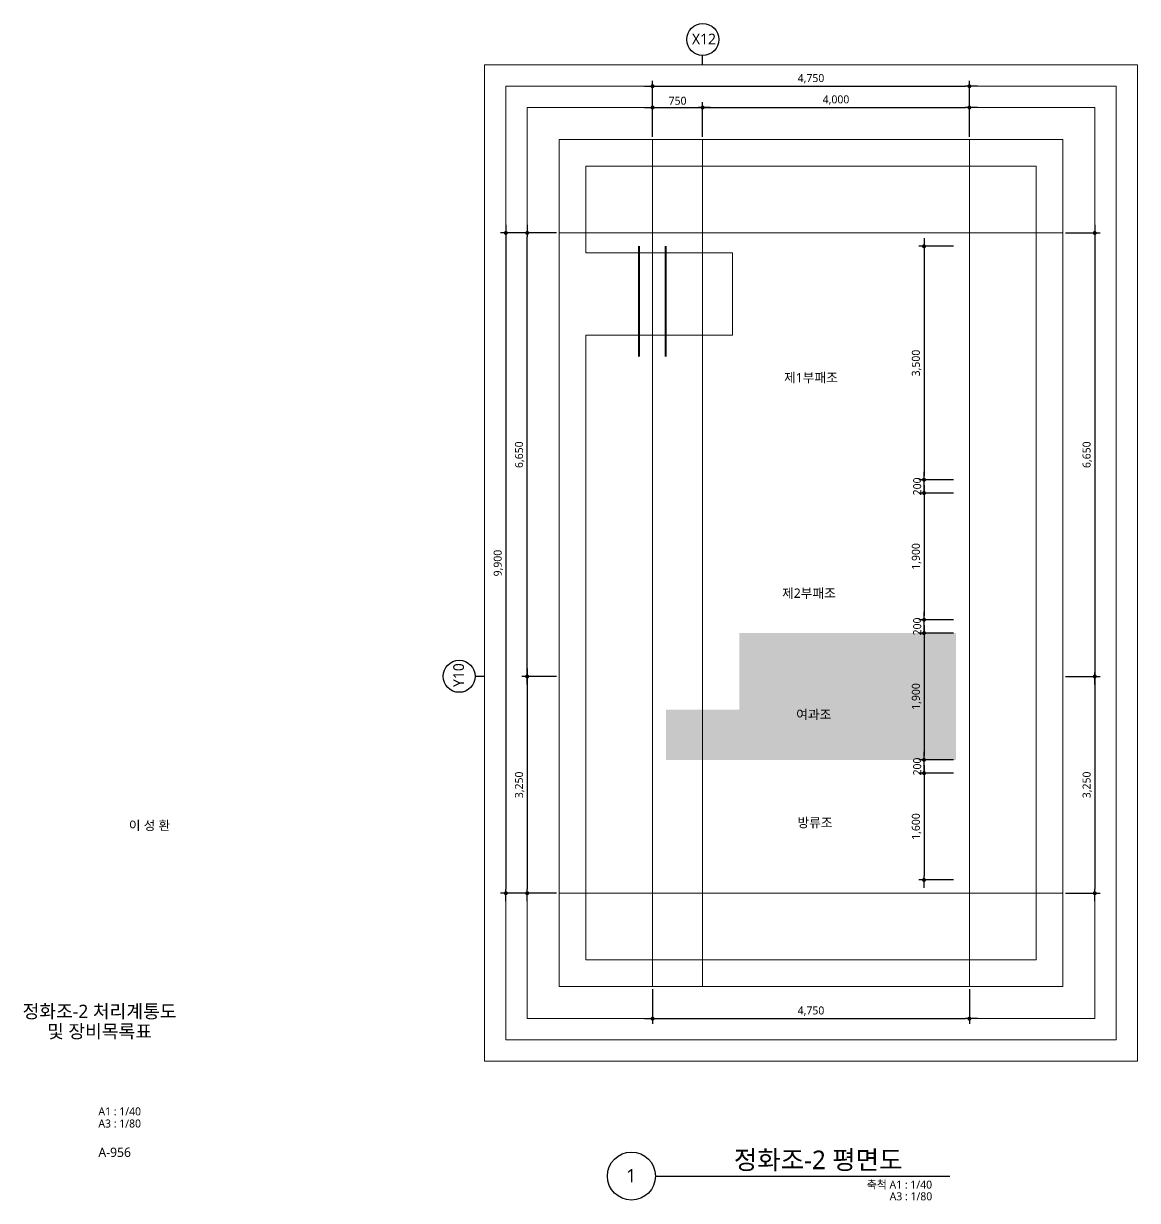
# Model space of a CAD drawing. Header units: millimetres. Extents: x 169673 to 334584, y 156879 to 224061.
# Drawn here: x 197903 to 214605, y 157254 to 174900 of the extents above; entities that cross this region are included whole.
import ezdxf
from ezdxf.enums import TextEntityAlignment as Align

# ---------------------------------------------------------------- set-up
doc = ezdxf.new("R2010")
doc.units = ezdxf.units.MM
doc.header["$LTSCALE"] = 40
doc.header["$MEASUREMENT"] = 0
doc.linetypes.add('CEN', pattern=[62, 60, -1, 0, -1])
doc.layers.get('0').update_dxf_attribs({"linetype": 'CONTINUOUS'})
for name, color, linetype, lineweight in [('A-AXIS-BUBL', 7, 'CONTINUOUS', 25), ('A-AXIS-LINE', 1, 'CEN', 15), ('A-BORD-TEXT', 3, 'CONTINUOUS', 25), ('A-CONC-LIN1', 2, 'CONTINUOUS', 40), ('A-MKXX-NAME', 3, 'CONTINUOUS', 25), ('A-XXXX-HATC', 8, 'CONTINUOUS', 18), ('A-XXXX-SYMB', 7, 'CONTINUOUS', 25), ('A-XXXX-TXT1', 3, 'CONTINUOUS', 25)]:
    doc.layers.add(name, color=color, linetype=linetype, lineweight=lineweight)
doc.layers.add('A-DIMS', color=7, linetype='CONTINUOUS')
doc.layers.add('A-XXXX-TXT2', color=3, linetype='CONTINUOUS')
doc.layers.add('A-XXXX-NPLT', color=144, linetype='CONTINUOUS', lineweight=15, plot=False)
doc.styles.add('HY울릉도L', font='')
doc.styles.add('맑은고딕', font='malgun.ttf')
doc.styles.get('HY울릉도L').set_extended_font_data('HYwulM')
doc.dimstyles.new('CDIM', dxfattribs={"dimtxt": 3, "dimasz": 1.5, "dimexe": 2, "dimexo": 1, "dimgap": 1, "dimtad": 1, "dimdec": 0, "dimrnd": 0.5, "dimzin": 0, "dimdsep": 32, "dimlunit": 6, "dimtxsty": 'HY울릉도L', "dimblk1": '_CIDOT', "dimblk2": '_CIDOT', "dimsah": 1, "dimcen": 5.5, "dimclrd": 2, "dimclre": 2, "dimclrt": 7, "dimadec": 0, "dimazin": 0, "dimtfac": 1, "dimtdec": 0, "dimtix": 1, "dimtmove": 2, "dimatfit": 1, "dimldrblk": '_CIDOT', "dimfxl": 1, "dimtolj": 1, "dimtzin": 0, "dimlwd": -1, "dimarcsym": 0})

# ---------------------------------------------------------------- blocks, each defined once
blk = doc.blocks.new('_CIDOT')
at = {"color": 0, "linetype": 'ByBlock'}
blk.add_line((2, 0), (-1, 0), dxfattribs=at)
at = {"color": 0, "linetype": 'ByBlock', "const_width": 0.5}
blk.add_lwpolyline([(-0.25, 0, 1), (0.25, 0, 1)], format="xyb", close=True, dxfattribs=at)
blk = doc.blocks.new('*D75')
at = {"layer": 'A-DIMS', "lineweight": -2, "transparency": 16777216}
for p, q in [((207335, 173200), (207335, 174040)), ((212085, 173200), (212085, 174040))]:
    blk.add_line(p, q, dxfattribs=at)
at = {"layer": 'A-DIMS', "transparency": 16777216}
blk.add_line((207395, 173960), (212025, 173960), dxfattribs=at)
at = {"layer": 'A-DIMS', "transparency": 16777216, "xscale": 60, "yscale": 60, "zscale": 60, "rotation": 180}
blk.add_blockref('_CIDOT', (207335, 173960), dxfattribs=at)
at = {"layer": 'A-DIMS', "transparency": 16777216, "xscale": 60, "yscale": 60, "zscale": 60}
blk.add_blockref('_CIDOT', (212085, 173960), dxfattribs=at)
at = {"layer": 'A-DIMS', "color": 3, "transparency": 16777216, "insert": (209710, 174072), "char_height": 120, "attachment_point": 5, "style": '맑은고딕'}
blk.add_mtext('\\A1;4,750', dxfattribs=at)
blk = doc.blocks.new('*D76')
at = {"layer": 'A-DIMS', "lineweight": -2, "transparency": 16777216}
for p, q in [((205895, 171760), (205375, 171760)), ((205895, 165110), (205375, 165110))]:
    blk.add_line(p, q, dxfattribs=at)
at = {"layer": 'A-DIMS', "transparency": 16777216}
blk.add_line((205455, 165170), (205455, 171700), dxfattribs=at)
at = {"layer": 'A-DIMS', "transparency": 16777216, "xscale": 60, "yscale": 60, "zscale": 60}
for p, rotation in [((205455, 171760), 90), ((205455, 165110), 270)]:
    blk.add_blockref('_CIDOT', p, dxfattribs=dict(at, rotation=rotation))
at = {"layer": 'A-DIMS', "color": 3, "transparency": 16777216, "insert": (205343, 168435), "char_height": 120, "attachment_point": 5, "rotation": 90, "style": '맑은고딕'}
blk.add_mtext('\\A1;6,650', dxfattribs=at)
blk = doc.blocks.new('*D77')
at = {"layer": 'A-DIMS', "lineweight": -2, "transparency": 16777216}
for p, q in [((207335, 173200), (207335, 173720)), ((208085, 173200), (208085, 173720))]:
    blk.add_line(p, q, dxfattribs=at)
at = {"layer": 'A-DIMS', "transparency": 16777216}
blk.add_line((207395, 173640), (208025, 173640), dxfattribs=at)
at = {"layer": 'A-DIMS', "transparency": 16777216, "xscale": 60, "yscale": 60, "zscale": 60, "rotation": 180}
blk.add_blockref('_CIDOT', (207335, 173640), dxfattribs=at)
at = {"layer": 'A-DIMS', "transparency": 16777216, "xscale": 60, "yscale": 60, "zscale": 60}
blk.add_blockref('_CIDOT', (208085, 173640), dxfattribs=at)
at = {"layer": 'A-DIMS', "color": 3, "transparency": 16777216, "insert": (207710, 173742), "char_height": 120, "attachment_point": 5, "style": '맑은고딕'}
blk.add_mtext('\\A1;750', dxfattribs=at)
blk = doc.blocks.new('*D78')
at = {"layer": 'A-DIMS', "lineweight": -2, "transparency": 16777216}
for p, q in [((208085, 173200), (208085, 173720)), ((212085, 173200), (212085, 173720))]:
    blk.add_line(p, q, dxfattribs=at)
at = {"layer": 'A-DIMS', "transparency": 16777216}
blk.add_line((208145, 173640), (212025, 173640), dxfattribs=at)
at = {"layer": 'A-DIMS', "transparency": 16777216, "xscale": 60, "yscale": 60, "zscale": 60, "rotation": 180}
blk.add_blockref('_CIDOT', (208085, 173640), dxfattribs=at)
at = {"layer": 'A-DIMS', "transparency": 16777216, "xscale": 60, "yscale": 60, "zscale": 60}
blk.add_blockref('_CIDOT', (212085, 173640), dxfattribs=at)
at = {"layer": 'A-DIMS', "color": 3, "transparency": 16777216, "insert": (210085, 173752), "char_height": 120, "attachment_point": 5, "style": '맑은고딕'}
blk.add_mtext('\\A1;4,000', dxfattribs=at)
blk = doc.blocks.new('*D79')
at = {"layer": 'A-DIMS', "lineweight": -2, "transparency": 16777216}
for p, q in [((205895, 165110), (205375, 165110)), ((205895, 161860), (205375, 161860))]:
    blk.add_line(p, q, dxfattribs=at)
at = {"layer": 'A-DIMS', "transparency": 16777216}
blk.add_line((205455, 165050), (205455, 161920), dxfattribs=at)
at = {"layer": 'A-DIMS', "transparency": 16777216, "xscale": 60, "yscale": 60, "zscale": 60}
for p, rotation in [((205455, 165110), 90), ((205455, 161860), 270)]:
    blk.add_blockref('_CIDOT', p, dxfattribs=dict(at, rotation=rotation))
at = {"layer": 'A-DIMS', "color": 3, "transparency": 16777216, "insert": (205343, 163485), "char_height": 120, "attachment_point": 5, "rotation": 90, "style": '맑은고딕'}
blk.add_mtext('\\A1;3,250', dxfattribs=at)
blk = doc.blocks.new('*D80')
at = {"layer": 'A-DIMS', "lineweight": -2, "transparency": 16777216}
for p, q in [((205895, 171760), (205055, 171760)), ((205895, 161860), (205055, 161860))]:
    blk.add_line(p, q, dxfattribs=at)
at = {"layer": 'A-DIMS', "transparency": 16777216}
blk.add_line((205135, 171700), (205135, 161920), dxfattribs=at)
at = {"layer": 'A-DIMS', "transparency": 16777216, "xscale": 60, "yscale": 60, "zscale": 60}
for p, rotation in [((205135, 171760), 90), ((205135, 161860), 270)]:
    blk.add_blockref('_CIDOT', p, dxfattribs=dict(at, rotation=rotation))
at = {"layer": 'A-DIMS', "color": 3, "transparency": 16777216, "insert": (205023, 166810), "char_height": 120, "attachment_point": 5, "rotation": 90, "style": '맑은고딕'}
blk.add_mtext('\\A1;9,900', dxfattribs=at)
blk = doc.blocks.new('*D81')
at = {"layer": 'A-DIMS', "lineweight": -2, "transparency": 16777216}
for p, q in [((207335, 160420), (207335, 159900)), ((212085, 160420), (212085, 159900))]:
    blk.add_line(p, q, dxfattribs=at)
at = {"layer": 'A-DIMS', "transparency": 16777216}
blk.add_line((207395, 159980), (212025, 159980), dxfattribs=at)
at = {"layer": 'A-DIMS', "transparency": 16777216, "xscale": 60, "yscale": 60, "zscale": 60, "rotation": 180}
blk.add_blockref('_CIDOT', (207335, 159980), dxfattribs=at)
at = {"layer": 'A-DIMS', "transparency": 16777216, "xscale": 60, "yscale": 60, "zscale": 60}
blk.add_blockref('_CIDOT', (212085, 159980), dxfattribs=at)
at = {"layer": 'A-DIMS', "color": 3, "transparency": 16777216, "insert": (209710, 160092), "char_height": 120, "attachment_point": 5, "style": '맑은고딕'}
blk.add_mtext('\\A1;4,750', dxfattribs=at)
blk = doc.blocks.new('*D82')
at = {"layer": 'A-DIMS', "lineweight": -2, "transparency": 16777216}
for p, q in [((213525, 165110), (214045, 165110)), ((213525, 161860), (214045, 161860))]:
    blk.add_line(p, q, dxfattribs=at)
at = {"layer": 'A-DIMS', "transparency": 16777216}
blk.add_line((213965, 165050), (213965, 161920), dxfattribs=at)
at = {"layer": 'A-DIMS', "transparency": 16777216, "xscale": 60, "yscale": 60, "zscale": 60}
for p, rotation in [((213965, 165110), 90), ((213965, 161860), 270)]:
    blk.add_blockref('_CIDOT', p, dxfattribs=dict(at, rotation=rotation))
at = {"layer": 'A-DIMS', "color": 3, "transparency": 16777216, "insert": (213853, 163485), "char_height": 120, "attachment_point": 5, "rotation": 90, "style": '맑은고딕'}
blk.add_mtext('\\A1;3,250', dxfattribs=at)
blk = doc.blocks.new('*D83')
at = {"layer": 'A-DIMS', "lineweight": -2, "transparency": 16777216}
for p, q in [((213525, 171760), (214045, 171760)), ((213525, 165110), (214045, 165110))]:
    blk.add_line(p, q, dxfattribs=at)
at = {"layer": 'A-DIMS', "transparency": 16777216}
blk.add_line((213965, 171700), (213965, 165170), dxfattribs=at)
at = {"layer": 'A-DIMS', "transparency": 16777216, "xscale": 60, "yscale": 60, "zscale": 60}
for p, rotation in [((213965, 171760), 90), ((213965, 165110), 270)]:
    blk.add_blockref('_CIDOT', p, dxfattribs=dict(at, rotation=rotation))
at = {"layer": 'A-DIMS', "color": 3, "transparency": 16777216, "insert": (213853, 168435), "char_height": 120, "attachment_point": 5, "rotation": 90, "style": '맑은고딕'}
blk.add_mtext('\\A1;6,650', dxfattribs=at)
blk = doc.blocks.new('*D93')
at = {"layer": 'A-DIMS', "lineweight": -2, "transparency": 16777216}
for p, q in [((211845, 163660), (211325, 163660)), ((211845, 162060), (211325, 162060))]:
    blk.add_line(p, q, dxfattribs=at)
at = {"layer": 'A-DIMS', "transparency": 16777216}
blk.add_line((211405, 163600), (211405, 162120), dxfattribs=at)
at = {"layer": 'A-DIMS', "transparency": 16777216, "xscale": 60, "yscale": 60, "zscale": 60}
for p, rotation in [((211405, 163660), 90), ((211405, 162060), 270)]:
    blk.add_blockref('_CIDOT', p, dxfattribs=dict(at, rotation=rotation))
at = {"layer": 'A-DIMS', "color": 3, "transparency": 16777216, "insert": (211293, 162860), "char_height": 120, "attachment_point": 5, "rotation": 90, "style": '맑은고딕'}
blk.add_mtext('\\A1;1,600', dxfattribs=at)
blk = doc.blocks.new('*D94')
at = {"layer": 'A-DIMS', "transparency": 16777216}
for p, q in [((211405, 163920), (211405, 163980)), ((211405, 163660), (211405, 163860)), ((211405, 163600), (211405, 163540))]:
    blk.add_line(p, q, dxfattribs=at)
at = {"layer": 'A-DIMS', "lineweight": -2, "transparency": 16777216}
for p, q in [((211845, 163860), (211325, 163860)), ((211845, 163660), (211325, 163660))]:
    blk.add_line(p, q, dxfattribs=at)
at = {"layer": 'A-DIMS', "transparency": 16777216, "xscale": 60, "yscale": 60, "zscale": 60}
for p, rotation in [((211405, 163860), 270), ((211405, 163660), 90)]:
    blk.add_blockref('_CIDOT', p, dxfattribs=dict(at, rotation=rotation))
at = {"layer": 'A-DIMS', "color": 3, "transparency": 16777216, "insert": (211303, 163760), "char_height": 120, "attachment_point": 5, "rotation": 90, "style": '맑은고딕'}
blk.add_mtext('\\A1;200', dxfattribs=at)
blk = doc.blocks.new('*D95')
at = {"layer": 'A-DIMS', "lineweight": -2, "transparency": 16777216}
for p, q in [((211845, 165760), (211325, 165760)), ((211845, 163860), (211325, 163860))]:
    blk.add_line(p, q, dxfattribs=at)
at = {"layer": 'A-DIMS', "transparency": 16777216}
blk.add_line((211405, 165700), (211405, 163920), dxfattribs=at)
at = {"layer": 'A-DIMS', "transparency": 16777216, "xscale": 60, "yscale": 60, "zscale": 60}
for p, rotation in [((211405, 165760), 90), ((211405, 163860), 270)]:
    blk.add_blockref('_CIDOT', p, dxfattribs=dict(at, rotation=rotation))
at = {"layer": 'A-DIMS', "color": 3, "transparency": 16777216, "insert": (211293, 164810), "char_height": 120, "attachment_point": 5, "rotation": 90, "style": '맑은고딕'}
blk.add_mtext('\\A1;1,900', dxfattribs=at)
blk = doc.blocks.new('*D96')
at = {"layer": 'A-DIMS', "transparency": 16777216}
for p, q in [((211405, 166020), (211405, 166080)), ((211405, 165760), (211405, 165960)), ((211405, 165700), (211405, 165640))]:
    blk.add_line(p, q, dxfattribs=at)
at = {"layer": 'A-DIMS', "lineweight": -2, "transparency": 16777216}
for p, q in [((211845, 165960), (211325, 165960)), ((211845, 165760), (211325, 165760))]:
    blk.add_line(p, q, dxfattribs=at)
at = {"layer": 'A-DIMS', "transparency": 16777216, "xscale": 60, "yscale": 60, "zscale": 60}
for p, rotation in [((211405, 165960), 270), ((211405, 165760), 90)]:
    blk.add_blockref('_CIDOT', p, dxfattribs=dict(at, rotation=rotation))
at = {"layer": 'A-DIMS', "color": 3, "transparency": 16777216, "insert": (211303, 165860), "char_height": 120, "attachment_point": 5, "rotation": 90, "style": '맑은고딕'}
blk.add_mtext('\\A1;200', dxfattribs=at)
blk = doc.blocks.new('*D97')
at = {"layer": 'A-DIMS', "lineweight": -2, "transparency": 16777216}
for p, q in [((211845, 167860), (211325, 167860)), ((211845, 165960), (211325, 165960))]:
    blk.add_line(p, q, dxfattribs=at)
at = {"layer": 'A-DIMS', "transparency": 16777216}
blk.add_line((211405, 167800), (211405, 166020), dxfattribs=at)
at = {"layer": 'A-DIMS', "transparency": 16777216, "xscale": 60, "yscale": 60, "zscale": 60}
for p, rotation in [((211405, 167860), 90), ((211405, 165960), 270)]:
    blk.add_blockref('_CIDOT', p, dxfattribs=dict(at, rotation=rotation))
at = {"layer": 'A-DIMS', "color": 3, "transparency": 16777216, "insert": (211293, 166910), "char_height": 120, "attachment_point": 5, "rotation": 90, "style": '맑은고딕'}
blk.add_mtext('\\A1;1,900', dxfattribs=at)
blk = doc.blocks.new('*D98')
at = {"layer": 'A-DIMS', "transparency": 16777216}
for p, q in [((211405, 168120), (211405, 168180)), ((211405, 167860), (211405, 168060)), ((211405, 167800), (211405, 167740))]:
    blk.add_line(p, q, dxfattribs=at)
at = {"layer": 'A-DIMS', "lineweight": -2, "transparency": 16777216}
for p, q in [((211845, 168060), (211325, 168060)), ((211845, 167860), (211325, 167860))]:
    blk.add_line(p, q, dxfattribs=at)
at = {"layer": 'A-DIMS', "transparency": 16777216, "xscale": 60, "yscale": 60, "zscale": 60}
for p, rotation in [((211405, 168060), 270), ((211405, 167860), 90)]:
    blk.add_blockref('_CIDOT', p, dxfattribs=dict(at, rotation=rotation))
at = {"layer": 'A-DIMS', "color": 3, "transparency": 16777216, "insert": (211303, 167960), "char_height": 120, "attachment_point": 5, "rotation": 90, "style": '맑은고딕'}
blk.add_mtext('\\A1;200', dxfattribs=at)
blk = doc.blocks.new('*D99')
at = {"layer": 'A-DIMS', "lineweight": -2, "transparency": 16777216}
for p, q in [((211845, 171560), (211325, 171560)), ((211845, 168060), (211325, 168060))]:
    blk.add_line(p, q, dxfattribs=at)
at = {"layer": 'A-DIMS', "transparency": 16777216}
blk.add_line((211405, 171500), (211405, 168120), dxfattribs=at)
at = {"layer": 'A-DIMS', "transparency": 16777216, "xscale": 60, "yscale": 60, "zscale": 60}
for p, rotation in [((211405, 171560), 90), ((211405, 168060), 270)]:
    blk.add_blockref('_CIDOT', p, dxfattribs=dict(at, rotation=rotation))
at = {"layer": 'A-DIMS', "color": 3, "transparency": 16777216, "insert": (211293, 169810), "char_height": 120, "attachment_point": 5, "rotation": 90, "style": '맑은고딕'}
blk.add_mtext('\\A1;3,500', dxfattribs=at)

msp = doc.modelspace()

# ---------------------------------------------------------------- hatches: boundary and pattern name
at = {"layer": 'A-XXXX-HATC'}
h = msp.add_hatch(dxfattribs=at)
h.set_pattern_fill('GRAVEL', color=256, scale=300, angle=180)
h.set_pattern_definition([(48.0127875, (510096.55, 381726.849), (2400, 2700), [40.3608, -3995.72641]), (4.9697407, (510123.551, 381756.849), (-3600, -300), [69.2604, -6856.77743]), (312.510447, (510192.551, 381762.849), (-3000, 3300), [48.8364, -4834.80978]), (87.273689, (510309.551, 381837.849), (-300, -6000), [63.0714, -6244.06741]), (112.833654, (510312.551, 381900.849), (1500, -3600), [61.8465, -6122.81194]), (177.273689, (510288.551, 381957.849), (6000, -300), [63.0714, -6244.06741]), (217.6942405, (510225.551, 381960.849), (3900, 3000), [83.4087, -8257.45456]), (252.2553284, (510159.551, 381909.849), (-2100, -6600), [78.7464, -7795.89645]), (301.4295656, (510135.551, 381834.849), (2400, -3900), [63.285, -6265.22193]), (355.236358, (510168.55, 381780.849), (-3300, 300), [72.2496, -3540.22877]), (42.3974378, (510240.551, 381774.849), (3600, 3300), [93.4344, -9250.0125]), (318.814075, (510012.55, 381840.849), (2100, -1800), [31.8903, -3157.15344]), (351.4692344, (510036.551, 381819.849), (-3900, 600), [60.6711, -6006.45342]), (45, (510096.55, 381810.85), (7e-14, 300), [42.4263, -381.83777]), (23.19859, (510117.55, 381774.85), (-1500, -600), [22.8474, -2261.88453]), (111.80141, (510138.55, 381783.85), (300, -900), [32.3109, -1583.23854]), (210.963757, (510126.55, 381813.85), (-900, -600), [52.4787, -1696.80687]), (341.56505, (510081.55, 381786.85), (-600, 300), [37.9473, -910.736]), (196.3895403, (510312.551, 381783.849), (-3000, -900), [53.16, -5262.85354]), (250.346176, (510261.551, 381768.849), (1200, 3300), [44.5983, -4415.22232]), (113.19859, (510081.55, 381726.85), (600, -1500), [45.6945, -2239.03743]), (163.6104597, (510063.551, 381768.849), (3000, -900), [53.16, -5262.85354]), (159.443955, (510312.55, 381969.85), (1500, -600), [51.264, -2511.93712]), (114.7751406, (510264.551, 381987.849), (1500, -3300), [42.9534, -4252.39292]), (246.80141, (510078.55, 382026.85), (-600, -1500), [45.6945, -2239.03743]), (197.3540246, (510060.551, 381984.849), (3900, 1200), [50.2893, -4978.62708]), (249.443955, (510225.55, 382026.85), (600, 1500), [25.632, -2537.56912]), (281.309932, (510096.55, 382026.85), (300, -1200), [15.297, -1514.40885]), (345.963757, (510099.55, 382011.85), (-900, 300), [61.8465, -1175.08519]), (6.009006, (510159.551, 381996.849), (-3000, -300), [57.315, -5674.17695]), (123.690068, (510126.55, 381840.85), (300, -600), [43.2666, -1038.39878]), (173.1572266, (510102.551, 381876.849), (-5100, 600), [75.5382, -7478.26879]), (240.945396, (510027.55, 381885.849), (1200, 2100), [30.8868, -3057.80224]), (270, (510012.55, 381858.85), (300, -300), [18, -282]), (300.256437, (510165.55, 381987.849), (-1200, 2100), [41.6772, -4126.056]), (228.0127875, (510186.55, 381951.849), (-2400, -2700), [80.7216, -3955.36561]), (180, (510132.55, 381891.85), (-300, -300), [78, -222]), (145.3048465, (510054.551, 381891.849), (-3000, 2100), [47.4342, -4695.9823]), (74.054604, (510015.55, 381918.85), (300, 1200), [43.6806, -2140.35237]), (27.6459754, (510027.551, 381960.849), (5700, 3000), [71.1195, -7040.84225]), (355.4260787, (510090.551, 381993.849), (3900, -300), [75.2397, -7448.72202])])
h.paths.add_polyline_path([(207535, 163860), (207535, 164610), (208635, 164610), (208635, 165760), (211885, 165760), (211885, 163860)])

# ---------------------------------------------------------------- linework, layer by layer
at = {"layer": 'A-AXIS-BUBL', "ltscale": 0.2}
for p, q in [((208085, 174280), (208085, 174420)), ((204815, 165110), (204675, 165110))]:
    msp.add_line(p, q, dxfattribs=at)
for centre in [(208087.4, 174660), (204435, 165112.4)]:
    msp.add_circle(centre, 240, dxfattribs=at)
at = {"layer": 'A-AXIS-LINE', "ltscale": 50}
for p, q in [((207335, 173160), (207335, 160460)), ((208085, 173160), (208085, 160460)), ((212085, 160460), (212085, 173160)), ((213485, 171760), (205935, 171760)), ((205935, 161860), (213485, 161860))]:
    msp.add_line(p, q, dxfattribs=at)
at = {"layer": 'A-CONC-LIN1'}
for p, q in [((207135, 169910), (207135, 171560)), ((207535, 169910), (207535, 171560))]:
    msp.add_line(p, q, dxfattribs=at)
at = {"layer": 'A-XXXX-NPLT'}
for points in [[(214605, 174280), (204815, 174280), (204815, 159340), (214605, 159340)], [(214285, 173960), (205135, 173960), (205135, 159660), (214285, 159660)], [(213965, 173640), (205455, 173640), (205455, 159980), (213965, 159980)], [(213485, 173160), (205935, 173160), (205935, 160460), (213485, 160460)], [(206335, 160860), (213085, 160860), (213085, 172760), (206335, 172760), (206335, 171460), (208535, 171460), (208535, 170230), (206335, 170230)]]:
    msp.add_lwpolyline(points, close=True, dxfattribs=at)
at = {"layer": 'A-XXXX-SYMB'}
msp.add_line((207378.1, 157620), (211791.4, 157620), dxfattribs=at)
msp.add_circle((207018.1, 157620), 360, dxfattribs=at)

# ---------------------------------------------------------------- texts
at = {"layer": 'A-BORD-TEXT', "style": '맑은고딕'}
msp.add_text('이 성 환', height=140, dxfattribs=at).set_placement((200103.5, 162807), align=Align.RIGHT)
for s, p in [('정화조-2 처리계통도', (199043.1, 160089.2)), ('및 장비목록표', (199043.1, 159789.2))]:
    msp.add_text(s, height=200, dxfattribs=at).set_placement(p, align=Align.MIDDLE_CENTER)
for s, height, p in [('A1 : 1/40', 120, (199025.9, 158528.9)), ('A3 : 1/80', 120, (199025.9, 158347.5)), ('A-956', 140, (199025.9, 157906.1))]:
    msp.add_text(s, height=height, dxfattribs=at).set_placement(p)
at = {"layer": 'A-MKXX-NAME', "style": '맑은고딕'}
for s, p in [('제1부패조', (209710, 169591.8)), ('제2부패조', (209680, 166358.9)), ('여과조', (209751.2, 164540.2)), ('방류조', (209770, 162918.6))]:
    msp.add_text(s, height=140, dxfattribs=at).set_placement(p, align=Align.MIDDLE_CENTER)
at = {"layer": 'A-XXXX-TXT1', "style": '맑은고딕'}
msp.add_text('정화조-2 평면도', height=280, dxfattribs=at).set_placement((211082.1, 157638.1), align=Align.BOTTOM_RIGHT)
msp.add_text('1', height=200, dxfattribs=at).set_placement((207013.5, 157624.3), align=Align.MIDDLE)
for s, p in [('축척 A1 : 1/40', (211526.1, 157551.1)), ('A3 : 1/80', (211528.3, 157376))]:
    msp.add_text(s, height=120, dxfattribs=at).set_placement(p, align=Align.TOP_RIGHT)
at = {"layer": 'A-XXXX-TXT2', "ltscale": 0.2, "style": '맑은고딕'}
msp.add_text('X12', height=160, dxfattribs=at).set_placement((208105.5, 174668.8), align=Align.MIDDLE)
msp.add_text('Y10', height=160, rotation=90, dxfattribs=at).set_placement((204426.2, 165130.5), align=Align.MIDDLE)

# ---------------------------------------------------------------- dimensions: what is measured, and where the dimension line sits
at = {"layer": 'A-DIMS'}
for base, p1, p2, picture, middle in [((212085, 173960), (207335, 173160), (212085, 173160), '*D75', (209710, 174072.1)), ((208085, 173640), (207335, 173160), (208085, 173160), '*D77', (207710, 173742)), ((212085, 173640), (208085, 173160), (212085, 173160), '*D78', (210085, 173752.1)), ((212085, 159980), (207335, 160460), (212085, 160460), '*D81', (209710, 160092.1))]:
    dim = msp.add_linear_dim(base=base, p1=p1, p2=p2, dimstyle='CDIM', override={"dimscale": 40, "dimtxsty": '맑은고딕', "dimclrd": 256, "dimclre": 256, "dimclrt": 3}, dxfattribs=at)
    dim.commit()
    dim.dimension.update_dxf_attribs({"geometry": picture, "text_midpoint": middle})
for base, p1, p2, angle, picture, middle in [((205135, 161860), (205935, 171760), (205935, 161860), 90, '*D80', (205022.9, 166810)), ((205455, 171760), (205935, 165110), (205935, 171760), 270, '*D76', (205342.9, 168435)), ((213965, 165110), (213485, 171760), (213485, 165110), 90, '*D83', (213852.9, 168435)), ((211405, 168060), (211885, 171560), (211885, 168060), 90, '*D99', (211292.9, 169810)), ((211405, 168060), (211885, 167860), (211885, 168060), 270, '*D98', (211303, 167960)), ((211405, 165960), (211885, 167860), (211885, 165960), 90, '*D97', (211292.6, 166910)), ((211405, 165960), (211885, 165760), (211885, 165960), 270, '*D96', (211303, 165860)), ((211405, 163860), (211885, 165760), (211885, 163860), 90, '*D95', (211292.6, 164810)), ((205455, 161860), (205935, 165110), (205935, 161860), 90, '*D79', (205342.9, 163485)), ((213965, 161860), (213485, 165110), (213485, 161860), 90, '*D82', (213852.9, 163485)), ((211405, 163860), (211885, 163660), (211885, 163860), 270, '*D94', (211303, 163760)), ((211405, 162060), (211885, 163660), (211885, 162060), 90, '*D93', (211292.6, 162860))]:
    dim = msp.add_linear_dim(base=base, p1=p1, p2=p2, angle=angle, dimstyle='CDIM', override={"dimscale": 40, "dimtxsty": '맑은고딕', "dimclrd": 256, "dimclre": 256, "dimclrt": 3}, dxfattribs=at)
    dim.commit()
    dim.dimension.update_dxf_attribs({"geometry": picture, "text_midpoint": middle})

doc.saveas('drawing.dxf')
